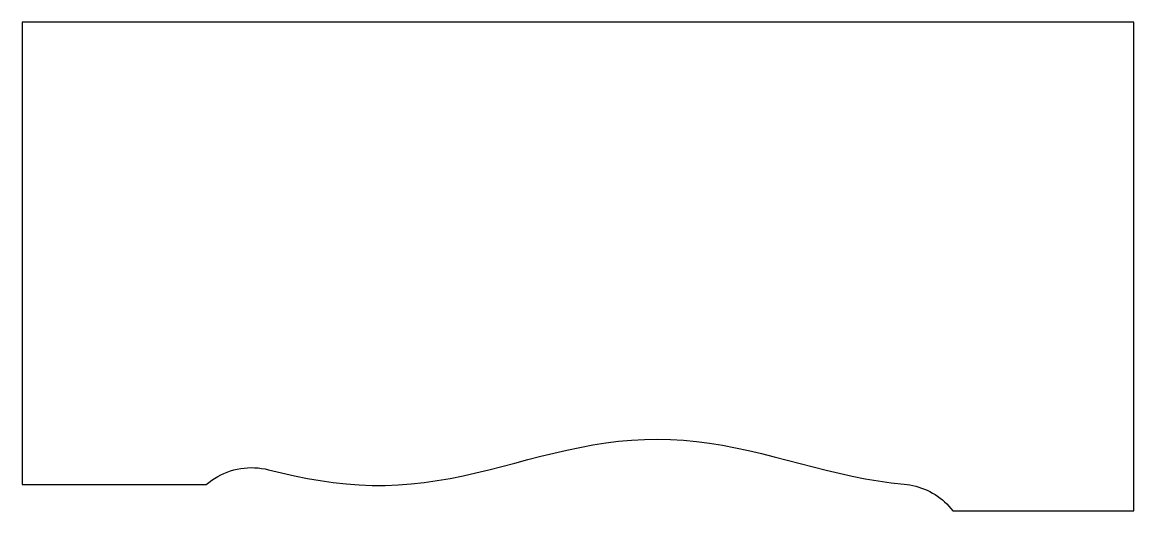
# Model space of a CAD drawing. Header units: inches. Extents: x 0 to 48, y 27.9 to 49.
import ezdxf

# ---------------------------------------------------------------- set-up
doc = ezdxf.new("R2010")
doc.units = ezdxf.units.IN

msp = doc.modelspace()

# ---------------------------------------------------------------- linework, layer by layer
msp.add_lwpolyline([(48, 49), (0, 49), (0, 29.037), (7.946, 29.037), (7.946, 29.037), (8.063, 29.133), (8.184, 29.223), (8.31, 29.307), (8.44, 29.384), (8.573, 29.455), (8.71, 29.519), (8.85, 29.576), (8.993, 29.626), (9.138, 29.668), (9.285, 29.703), (9.433, 29.731), (9.583, 29.751), (9.733, 29.764), (9.884, 29.769), (10.035, 29.767), (10.186, 29.756), (10.336, 29.739), (10.485, 29.714), (10.632, 29.681), (10.632, 29.681), (11.192, 29.546), (11.753, 29.421), (12.313, 29.308), (12.873, 29.21), (13.433, 29.129), (13.993, 29.066), (14.553, 29.024), (15.113, 29.003), (15.673, 29.003), (16.233, 29.024), (16.794, 29.067), (17.354, 29.129), (17.914, 29.21), (18.474, 29.308), (19.034, 29.421), (19.594, 29.547), (20.154, 29.682), (20.714, 29.824), (21.275, 29.969), (21.835, 30.116), (22.395, 30.26), (22.955, 30.398), (23.515, 30.528), (24.075, 30.646), (24.635, 30.751), (25.195, 30.839), (25.756, 30.91), (26.316, 30.961), (26.876, 30.991), (27.436, 31), (27.996, 30.988), (28.556, 30.954), (29.116, 30.9), (29.676, 30.826), (30.237, 30.735), (30.797, 30.628), (31.357, 30.508), (31.917, 30.377), (32.477, 30.237), (33.037, 30.093), (33.597, 29.946), (34.157, 29.801), (34.718, 29.66), (35.278, 29.526), (35.838, 29.403), (36.398, 29.292), (36.958, 29.196), (37.518, 29.118), (38.078, 29.059), (38.078, 29.059), (38.208, 29.044), (38.336, 29.024), (38.464, 28.999), (38.59, 28.968), (38.715, 28.932), (38.838, 28.89), (38.959, 28.843), (39.078, 28.791), (39.195, 28.734), (39.309, 28.671), (39.42, 28.604), (39.529, 28.532), (39.634, 28.456), (39.735, 28.375), (39.833, 28.289), (39.928, 28.2), (40.018, 28.106), (40.104, 28.009), (40.186, 27.908), (48, 27.908), (48, 49)], close=True)

doc.saveas('drawing.dxf')
